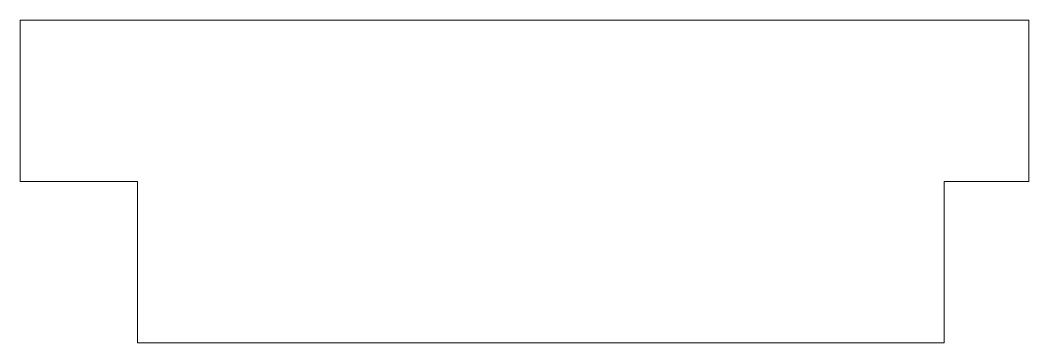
# Model space of a CAD drawing. Header units: millimetres. Extents: x 0 to 25, y -4 to 4.
import ezdxf

# ---------------------------------------------------------------- set-up
doc = ezdxf.new("R2010")
doc.units = ezdxf.units.MM

msp = doc.modelspace()

# ---------------------------------------------------------------- linework, layer by layer
at = {"color": 7, "linetype": 'Continuous', "lineweight": 15}
for p, q in [((0, 4), (0, 0)), ((25, 4), (0, 4)), ((25, 0), (25, 4)), ((0, 0), (2.905, 0)), ((2.905, 0), (2.905, -4)), ((22.905, -4), (22.905, 0)), ((22.905, 0), (25, 0)), ((2.905, -4), (22.905, -4))]:
    msp.add_line(p, q, dxfattribs=at)

doc.saveas('drawing.dxf')
